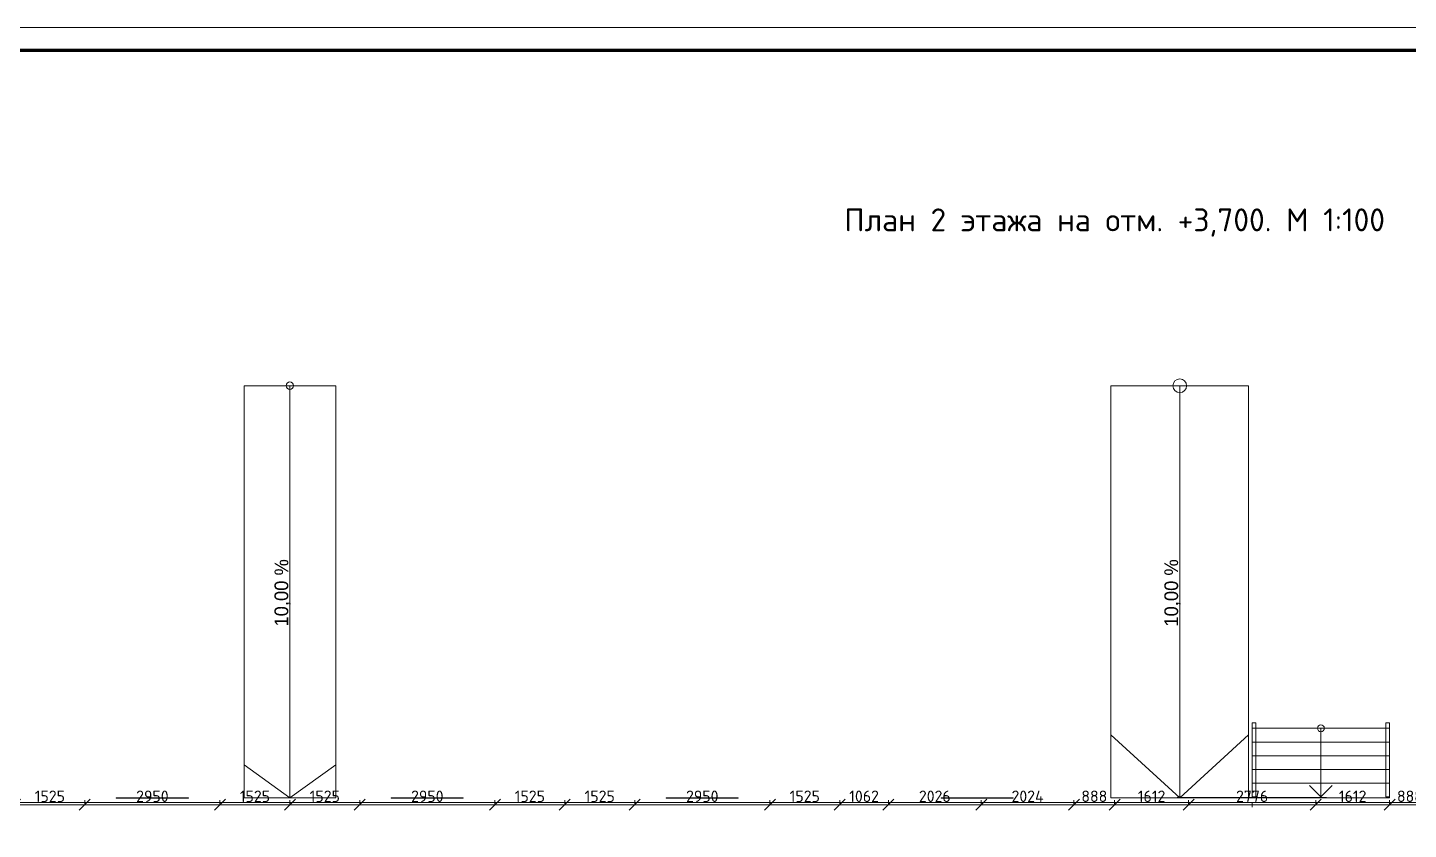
# Model space of a CAD drawing. Header units: millimetres. Extents: x 0 to 2118900, y -20000 to 84100.
# Drawn here: x 830277 to 860410, y 66586 to 84100 of the extents above; entities that cross this region are included whole.
import ezdxf
from ezdxf.enums import TextEntityAlignment as Align

# ---------------------------------------------------------------- set-up
doc = ezdxf.new("R2010")
doc.units = ezdxf.units.MM
for name, color, linetype, lineweight in [('АР_подоснова', 8, 'Continuous', 13), ('ПТ_размеры', 7, 'Continuous', 13), ('ПТ_рамка', 7, 'Continuous', 50), ('ПТ_рамка_тонк', 7, 'Continuous', 18), ('ПТ_текст', 7, 'Continuous', 18)]:
    doc.layers.add(name, color=color, linetype=linetype, lineweight=lineweight)
doc.styles.add('АР_текст_2', font='ARIALN.TTF')
doc.styles.add('ПТ', font='isocpeur.ttf')
doc.styles.add('ПТ_загл', font='isocpeur.ttf')
doc.dimstyles.new('ПТ100', dxfattribs={"dimscale": 100, "dimtxt": 2.5, "dimasz": 1.2, "dimexe": 1, "dimexo": 0, "dimgap": 0.6, "dimtad": 1, "dimdec": 0, "dimtxsty": 'ПТ', "dimtsz": 1.2, "dimcen": 2.5, "dimclrd": 7, "dimclre": 7, "dimclrt": 7, "dimazin": 3, "dimtfac": 1, "dimtmove": 0, "dimatfit": 3, "dimlwd": 13, "dimlwe": 13, "dimarcsym": 0})

# ---------------------------------------------------------------- blocks, each defined once
blk = doc.blocks.new('Лист Профилированный 27')
at = {"color": 0, "linetype": 'Continuous', "lineweight": -2}
blk.add_line((45198, 0), (45198, 100), dxfattribs=at)
at = {"color": 0, "linetype": 'Continuous', "lineweight": -2, "flags": 128}
blk.add_lwpolyline([(0, 200), (0, 0), (90395, 0), (90395, 200), (90395, 2610), (90395, 2809), (0, 2809), (0, 2610)], close=True, dxfattribs=at)
blk = doc.blocks.new('Лестница_21')
at = {"color": 0, "linetype": 'Continuous', "lineweight": -2}
for p, q in [((49000, 44795), (49000, 44915)), ((49000, 44915), (49080, 44915)), ((49080, 44915), (49080, 44795)), ((51920, 44795), (51920, 44915)), ((51920, 44915), (52000, 44915)), ((52000, 44915), (52000, 44795)), ((49000, 43295), (49000, 44795)), ((49000, 44795), (52000, 44795)), ((49000, 44495), (49000, 44795)), ((49080, 44795), (49080, 43295)), ((50500, 44795), (50500, 44495)), ((51920, 43295), (51920, 44795)), ((52000, 44795), (52000, 43295)), ((52000, 44795), (52000, 44495)), ((52000, 44495), (49000, 44495)), ((49000, 44495), (52000, 44495)), ((49000, 44195), (49000, 44495)), ((50500, 44495), (50500, 43595)), ((52000, 44495), (52000, 44195)), ((52000, 44195), (49000, 44195)), ((49000, 44195), (52000, 44195)), ((49000, 43895), (49000, 44195)), ((52000, 44195), (52000, 43895)), ((52000, 43895), (49000, 43895)), ((49000, 43895), (52000, 43895)), ((49000, 43595), (49000, 43895)), ((52000, 43895), (52000, 43595)), ((52000, 43595), (49000, 43595)), ((49000, 43595), (52000, 43595)), ((49000, 43295), (49000, 43595)), ((50250, 43545), (50500, 43295)), ((50500, 43595), (50500, 43295)), ((50500, 43295), (50750, 43545)), ((52000, 43595), (52000, 43295)), ((49080, 43295), (49000, 43295)), ((49000, 43275), (49000, 43295)), ((52000, 43275), (49000, 43275)), ((52000, 43295), (51920, 43295)), ((52000, 43295), (52000, 43275))]:
    blk.add_line(p, q, dxfattribs=at)
for start, end in [(0, 180), (180, 0)]:
    blk.add_arc((50500, 44795), 75, start, end, dxfattribs=at)
blk = doc.blocks.new('3D текст 27_11')
at = {"color": 0, "linetype": 'Continuous', "lineweight": -2}
for q in [(0, 0), (1571.21, -10)]:
    blk.add_line((1571.21, 0), q, dxfattribs=at)
at = {"color": 0, "linetype": 'Continuous', "lineweight": -2, "flags": 128}
blk.add_lwpolyline([(0, 0), (0, -10), (1571.21, -10), (1571.21, 0)], close=True, dxfattribs=at)
at = {"color": 0, "linetype": 'Continuous', "lineweight": -2}
blk.add_point((1571.21, 0), dxfattribs=at)
blk = doc.blocks.new('3D текст 27_9')
at = {"color": 0, "linetype": 'Continuous', "lineweight": -2}
for q in [(0, 0), (1571.99, -10)]:
    blk.add_line((1571.99, 0), q, dxfattribs=at)
at = {"color": 0, "linetype": 'Continuous', "lineweight": -2, "flags": 128}
blk.add_lwpolyline([(0, 0), (0, -10), (1571.99, -10), (1571.99, 0)], close=True, dxfattribs=at)
at = {"color": 0, "linetype": 'Continuous', "lineweight": -2}
blk.add_point((1571.99, 0), dxfattribs=at)
blk = doc.blocks.new('3D текст 27_10')
at = {"color": 0, "linetype": 'Continuous', "lineweight": -2}
for q in [(0, 0), (1570.44, -10)]:
    blk.add_line((1570.44, 0), q, dxfattribs=at)
at = {"color": 0, "linetype": 'Continuous', "lineweight": -2, "flags": 128}
blk.add_lwpolyline([(0, 0), (0, -10), (1570.44, -10), (1570.44, 0)], close=True, dxfattribs=at)
at = {"color": 0, "linetype": 'Continuous', "lineweight": -2}
blk.add_point((1570.44, 0), dxfattribs=at)
blk = doc.blocks.new('3D текст 27_14')
at = {"color": 0, "linetype": 'Continuous', "lineweight": -2}
for q in [(0, 0), (3249.13, -10)]:
    blk.add_line((3249.13, 0), q, dxfattribs=at)
at = {"color": 0, "linetype": 'Continuous', "lineweight": -2, "flags": 128}
blk.add_lwpolyline([(0, 0), (0, -10), (3249.13, -10), (3249.13, 0)], close=True, dxfattribs=at)
at = {"color": 0, "linetype": 'Continuous', "lineweight": -2}
blk.add_point((3249.13, 0), dxfattribs=at)
blk = doc.blocks.new('Пандус Прямой 27_30')
at = {"color": 0, "linetype": 'Continuous', "lineweight": -2}
for p, q in [((0, -1500), (0, 1500)), ((0, 1500), (9000, 1500)), ((9000, 0), (7623, 1500)), ((9000, -1500), (9000, 1500)), ((0, 0), (9000, 0)), ((7623, -1500), (9000, 0)), ((0, -1500), (9000, -1500))]:
    blk.add_line(p, q, dxfattribs=at)
at = {"color": 0, "linetype": 'Continuous', "lineweight": -2, "flags": 128}
blk.add_lwpolyline([(150, 0, 1), (-150, 0, 1)], format="xyb", close=True, dxfattribs=at)
at = {"color": 0, "lineweight": -2, "style": 'АР_текст_2'}
blk.add_attdef('ac_bottomlevel', text='', height=300, dxfattribs=at).set_placement((4500, 159), align=Align.MIDDLE_CENTER)
blk = doc.blocks.new('Пандус Прямой 27_20')
at = {"color": 0, "linetype": 'Continuous', "lineweight": -2}
for p, q in [((0, -1000), (0, 1000)), ((0, 1000), (9000, 1000)), ((9000, 0), (8282, 1000)), ((9000, -1000), (9000, 1000)), ((0, 0), (9000, 0)), ((8282, -1000), (9000, 0)), ((0, -1000), (9000, -1000))]:
    blk.add_line(p, q, dxfattribs=at)
at = {"color": 0, "linetype": 'Continuous', "lineweight": -2, "flags": 128}
blk.add_lwpolyline([(81, 0, 1), (-81, 0, 1)], format="xyb", close=True, dxfattribs=at)
at = {"color": 0, "linetype": 'Continuous', "lineweight": -2, "style": 'АР_текст_2'}
blk.add_attdef('ac_bottomlevel', text='', height=300, dxfattribs=at).set_placement((4500, 159), align=Align.MIDDLE_CENTER)
blk = doc.blocks.new('AR_F2')
at = {"layer": 'АР_подоснова', "linetype": 'Continuous'}
ref = blk.add_blockref('Пандус Прямой 27_20', (28000, 52278), dxfattribs=dict(at, xscale=-1, zscale=1000, rotation=90))
ref.add_attrib('ac_bottomlevel', '10,00 %', dxfattribs={"layer": '0', "color": 0, "linetype": 'Continuous', "lineweight": 25, "height": 300, "rotation": 90}).set_placement((27815, 47753), align=Align.MIDDLE_CENTER)
ref = blk.add_blockref('Пандус Прямой 27_30', (47420, 52276), dxfattribs=dict(at, xscale=-1, zscale=1000, rotation=90))
ref.add_attrib('ac_bottomlevel', '10,00 %', dxfattribs={"layer": '0', "color": 0, "lineweight": 0, "height": 300, "rotation": 90}).set_placement((47235, 47751), align=Align.MIDDLE_CENTER)
blk.add_blockref('Лестница_21', (0, 0), dxfattribs=at)
at = {"layer": 'АР_подоснова', "linetype": 'Continuous', "zscale": 1000, "rotation": 180}
blk.add_blockref('Лист Профилированный 27', (94198, 43175), dxfattribs=at)
at = {"layer": 'АР_подоснова', "linetype": 'Continuous', "xscale": -1, "zscale": 1000}
for name, p in [('3D текст 27_10', (25785, 43275)), ('3D текст 27_10', (31785, 43275)), ('3D текст 27_9', (37785, 43275)), ('3D текст 27_11', (43785, 43275)), ('3D текст 27_14', (50625, 43285))]:
    blk.add_blockref(name, p, dxfattribs=at)

msp = doc.modelspace()

# ---------------------------------------------------------------- linework, layer by layer
at = {"layer": 'ПТ_рамка', "lineweight": 70}
msp.add_lwpolyline([(802000, 500), (918400, 500), (918400, 83600), (802000, 83600)], close=True, dxfattribs=at)
at = {"layer": 'ПТ_рамка_тонк', "lineweight": 13}
msp.add_lwpolyline([(800000, 0), (918900, 0), (918900, 84100), (800000, 84100)], close=True, dxfattribs=at)

# ---------------------------------------------------------------- block references
at = {"layer": 'АР_подоснова'}
msp.add_blockref('AR_F2', (808000, 24000), dxfattribs=at)

# ---------------------------------------------------------------- texts
at = {"layer": 'ПТ_текст', "style": 'ПТ_загл'}
msp.add_text('План 2 этажа на отм. +3,700. М 1:100', height=500, dxfattribs=at).set_placement((854000, 79500), align=Align.BOTTOM_CENTER)

# ---------------------------------------------------------------- dimensions: what is measured, and where the dimension line sits
at = {"layer": 'ПТ_размеры'}
for base, p1, p2 in [((830000, 67125), (830000, 67125), (831525, 67125)), ((831525, 67125), (831525, 67125), (834475, 67125)), ((834475, 67125), (834475, 67125), (836000, 67125)), ((836000, 67125), (836000, 67125), (837525, 67125)), ((837525, 67125), (837525, 67125), (840475, 67125)), ((840475, 67125), (840475, 67125), (842000, 67125)), ((842000, 67125), (842000, 67125), (843525, 67125)), ((843525, 67125), (843525, 67125), (846475, 67125)), ((846475, 67125), (846475, 67125), (848000, 67125)), ((848000, 67125), (848000, 67125), (849062, 67125)), ((849062, 67125), (849062, 67125), (851088, 67125)), ((851088, 67125), (851088, 67125), (853112, 67125)), ((853112, 67125), (853112, 67125), (854000, 67125)), ((854000, 67125), (854000, 67125), (855612, 67125)), ((855612, 67125), (855612, 67125), (858388, 67125)), ((858388, 67125), (858388, 67125), (860000, 67125)), ((860000, 67125), (860000, 67125), (860888, 67125))]:
    msp.add_linear_dim(base=base, p1=p1, p2=p2, dimstyle='ПТ100', dxfattribs=at).render()

doc.saveas('drawing.dxf')
